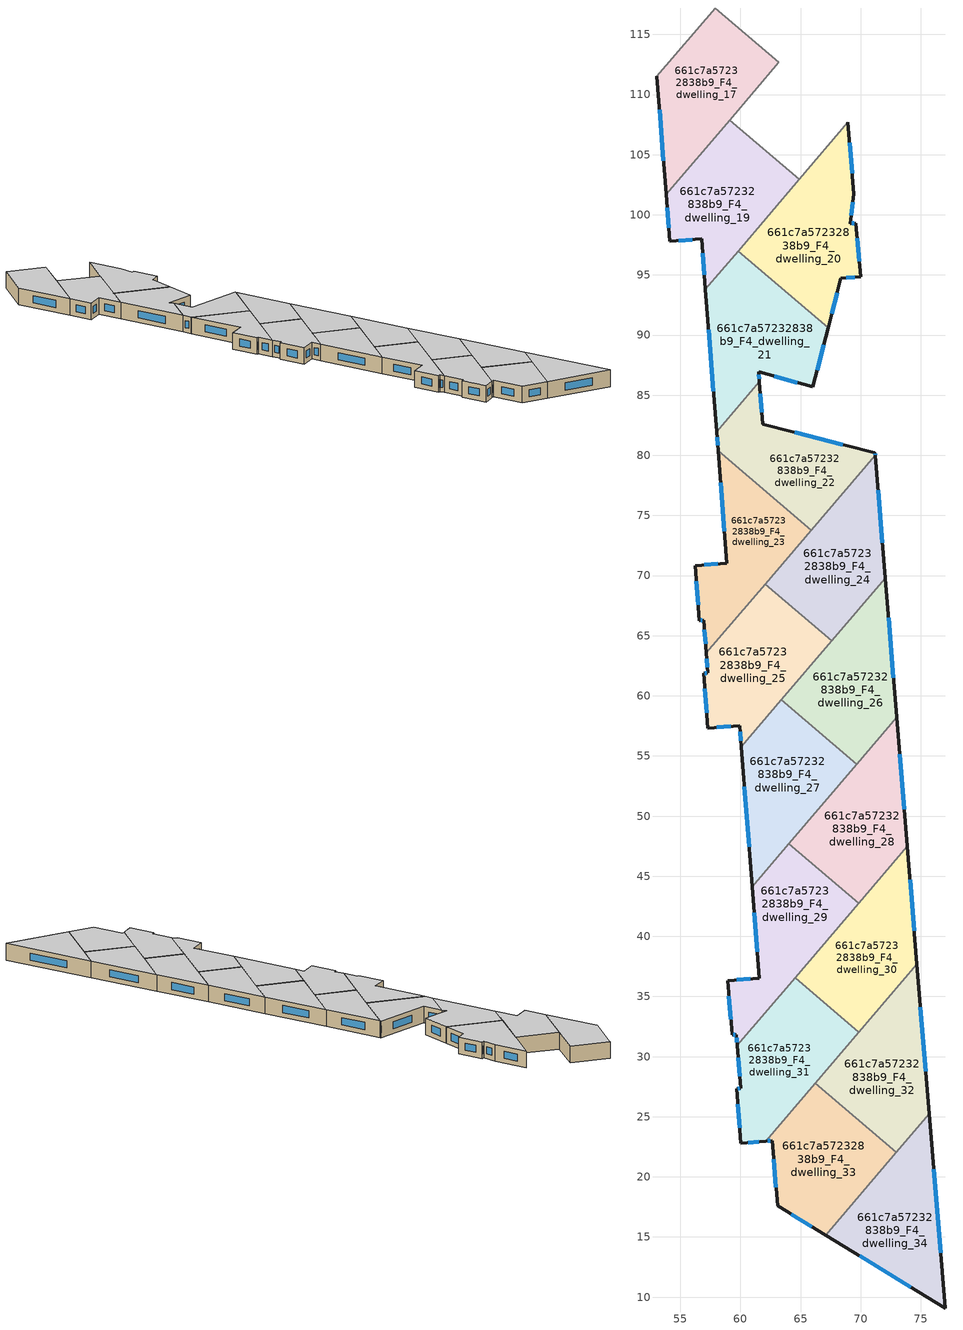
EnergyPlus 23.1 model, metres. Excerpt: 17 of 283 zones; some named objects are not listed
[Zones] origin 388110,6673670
661c7a57232838b9_F4_dwelling_17
 floor to 661c7a57232838b9_F3_dwelling_17 (EU_floor_Construction): 63.2,112.68 53.82,101.71 53.06,111.53 57.9,117.2 z12
 wall outside (EU_wall_Construction): 53.06,111.53 53.82,101.71 z12:15
 wall to 661c7a57232838b9_F4_dwelling_15 (EU_wall_Construction): 57.9,117.2 53.06,111.53 z12:15
 wall to 661c7a57232838b9_F4_dwelling_16 (EU_wall_Construction): 63.2,112.68 57.9,117.2 z12:15
 wall to 661c7a57232838b9_F4_dwelling_19 (EU_wall_Construction): 53.82,101.71 59.1,107.88 z12:15
 wall to 661c7a57232838b9_F4_dwelling_18 (EU_wall_Construction): 59.1,107.89 63.2,112.68 z12:15
 window (EU_Window_Construction): 53.28,108.72 53.6,104.51 z12.86:14.14
 ceiling to 661c7a57232838b9_F5_dwelling_17 (EU_floor_Construction): 53.82,101.71 63.2,112.68 57.9,117.2 53.06,111.53 z15
661c7a57232838b9_F4_dwelling_19
 floor to 661c7a57232838b9_F3_dwelling_19 (EU_floor_Construction): 64.89,102.94 57.1,93.82 56.77,97.99 54.13,97.79 53.82,101.71 59.1,107.88 z12
 wall outside (EU_wall_Construction): 53.82,101.71 54.13,97.79 56.77,97.99 57.1,93.82 z12:15
 wall to 661c7a57232838b9_F4_dwelling_18 (EU_wall_Construction): 64.89,102.94 59.1,107.88 z12:15
 wall to 661c7a57232838b9_F4_dwelling_21 (EU_wall_Construction): 57.1,93.82 59.8,96.99 z12:15
 wall to 661c7a57232838b9_F4_dwelling_20 (EU_wall_Construction): 59.8,96.99 64.89,102.94 z12:15
 window (EU_Window_Construction): 53.91,100.59 54.04,98.91 / 56.87,96.8 57.01,95.02 / 54.89,97.85 56.02,97.93 z12.86:14.14
 ceiling to 661c7a57232838b9_F5_dwelling_19 (EU_floor_Construction): 57.1,93.82 64.89,102.94 59.1,107.88 53.82,101.71 54.13,97.79 56.77,97.99 z15
661c7a57232838b9_F4_dwelling_20
 floor to 661c7a57232838b9_F3_dwelling_20 (EU_floor_Construction): 68.94,107.68 69.43,101.76 69.12,99.28 69.61,99.31 69.99,94.85 68.35,94.71 67.29,90.59 59.8,96.99 z12
 wall outside (EU_wall_Construction): 67.29,90.59 68.35,94.71 69.99,94.85 69.61,99.31 69.12,99.28 69.43,101.76 68.94,107.68 z12:15
 wall to 661c7a57232838b9_F4_dwelling_21 (EU_wall_Construction): 59.8,96.99 67.29,90.59 z12:15
 wall to 661c7a57232838b9_F4_dwelling_18 (EU_wall_Construction): 68.94,107.68 64.89,102.94 z12:15
 window (EU_Window_Construction): 69.21,99.99 69.34,101.05 / 69.47,99.3 69.26,99.29 / 69.88,96.13 69.72,98.04 / 68.82,94.75 69.52,94.81 / 67.59,91.77 68.05,93.54 / 69.29,103.45 69.08,105.99 z12.86:14.14
 ceiling to 661c7a57232838b9_F5_dwelling_20 (EU_floor_Construction): 67.29,90.59 68.35,94.71 69.99,94.85 69.61,99.31 69.12,99.28 69.43,101.76 68.94,107.68 59.8,96.99 z15
661c7a57232838b9_F4_dwelling_21
 floor to 661c7a57232838b9_F3_dwelling_21 (EU_floor_Construction): 67.29,90.59 66.03,85.7 61.51,86.93 61.58,86.12 58.03,81.96 57.1,93.82 59.8,96.99 z12
 wall outside (EU_wall_Construction): 57.1,93.82 58.03,81.96 / 61.58,86.12 61.51,86.93 66.03,85.7 67.29,90.59 z12:15
 wall to 661c7a57232838b9_F4_dwelling_22 (EU_wall_Construction): 58.03,81.96 61.58,86.12 z12:15
 window (EU_Window_Construction): 57.36,90.43 57.76,85.35 / 66.39,87.1 66.93,89.19 / 62.8,86.58 64.74,86.05 / 61.56,86.35 61.53,86.7 z12.86:14.14
 ceiling to 661c7a57232838b9_F5_dwelling_21 (EU_floor_Construction): 66.03,85.7 67.29,90.59 59.8,96.99 57.1,93.82 58.03,81.96 61.58,86.12 61.51,86.93 z15
661c7a57232838b9_F4_dwelling_22
 floor to 661c7a57232838b9_F3_dwelling_22 (EU_floor_Construction): 71.19,80.2 71.21,80.01 65.89,73.78 58.15,80.39 58.03,81.96 61.58,86.12 61.87,82.6 z12
 wall outside (EU_wall_Construction): 71.21,80.01 71.19,80.2 61.87,82.6 61.58,86.12 / 58.03,81.96 58.15,80.39 z12:15
 wall to 661c7a57232838b9_F4_dwelling_23 (EU_wall_Construction): 58.15,80.39 65.89,73.78 z12:15
 wall to 661c7a57232838b9_F4_dwelling_24 (EU_wall_Construction): 65.89,73.78 71.21,80.01 z12:15
 window (EU_Window_Construction): 61.79,83.6 61.66,85.11 / 68.53,80.89 64.53,81.91 / 71.21,80.07 71.2,80.15 / 58.06,81.51 58.11,80.84 z12.86:14.14
 ceiling to 661c7a57232838b9_F5_dwelling_22 (EU_floor_Construction): 65.89,73.78 71.21,80.01 71.19,80.2 61.87,82.6 61.58,86.12 58.03,81.96 58.15,80.39 z15
661c7a57232838b9_F4_dwelling_23
 floor to 661c7a57232838b9_F3_dwelling_23 (EU_floor_Construction): 65.89,73.78 57.16,63.57 56.95,66.29 56.6,66.26 56.24,70.83 58.88,71.03 58.15,80.39 z12
 wall outside (EU_wall_Construction): 58.15,80.39 58.88,71.03 56.24,70.83 56.6,66.26 56.95,66.29 57.16,63.57 z12:15
 wall to 661c7a57232838b9_F4_dwelling_25 (EU_wall_Construction): 57.16,63.57 62.06,69.3 z12:15
 wall to 661c7a57232838b9_F4_dwelling_24 (EU_wall_Construction): 62.06,69.3 65.89,73.78 z12:15
 window (EU_Window_Construction): 57.01,65.51 57.1,64.35 / 56.7,66.27 56.85,66.28 / 56.34,69.52 56.5,67.57 / 58.13,70.97 57,70.89 / 58.36,77.72 58.67,73.71 z12.86:14.14
 ceiling to 661c7a57232838b9_F5_dwelling_23 (EU_floor_Construction): 57.16,63.57 65.89,73.78 58.15,80.39 58.88,71.03 56.24,70.83 56.6,66.26 56.95,66.29 z15
661c7a57232838b9_F4_dwelling_24
 floor to 661c7a57232838b9_F3_dwelling_24 (EU_floor_Construction): 71.21,80.01 72.05,69.8 67.58,64.58 62.05,69.3 z12
 wall outside (EU_wall_Construction): 72.05,69.8 71.21,80.01 z12:15
 wall to 661c7a57232838b9_F4_dwelling_25 (EU_wall_Construction): 62.05,69.3 67.58,64.58 z12:15
 wall to 661c7a57232838b9_F4_dwelling_26 (EU_wall_Construction): 67.58,64.58 72.05,69.8 z12:15
 window (EU_Window_Construction): 71.81,72.72 71.45,77.09 z12.86:14.14
 ceiling to 661c7a57232838b9_F5_dwelling_24 (EU_floor_Construction): 67.58,64.58 72.05,69.8 71.21,80.01 62.05,69.3 z15
661c7a57232838b9_F4_dwelling_25
 floor to 661c7a57232838b9_F3_dwelling_25 (EU_floor_Construction): 67.58,64.58 60.08,55.79 59.94,57.52 57.3,57.31 56.94,61.87 57.29,61.9 57.16,63.57 62.05,69.3 z12
 wall outside (EU_wall_Construction): 57.16,63.57 57.29,61.9 56.94,61.87 57.3,57.31 59.94,57.52 60.08,55.79 z12:15
 wall to 661c7a57232838b9_F4_dwelling_27 (EU_wall_Construction): 60.08,55.79 63.39,59.66 z12:15
 wall to 661c7a57232838b9_F4_dwelling_26 (EU_wall_Construction): 63.39,59.66 67.58,64.58 z12:15
 window (EU_Window_Construction): 57.04,60.57 57.2,58.61 / 57.19,61.89 57.04,61.88 / 57.2,63.09 57.25,62.38 / 59.98,57.02 60.04,56.28 / 58.05,57.37 59.19,57.46 z12.86:14.14
 ceiling to 661c7a57232838b9_F5_dwelling_25 (EU_floor_Construction): 60.08,55.79 67.58,64.58 62.05,69.3 57.16,63.57 57.29,61.9 56.94,61.87 57.3,57.31 59.94,57.52 z15
661c7a57232838b9_F4_dwelling_26
 floor to 661c7a57232838b9_F3_dwelling_26 (EU_floor_Construction): 72.05,69.8 73,58.2 69.67,54.3 63.39,59.66 z12
 wall outside (EU_wall_Construction): 73,58.2 72.05,69.8 z12:15
 wall to 661c7a57232838b9_F4_dwelling_27 (EU_wall_Construction): 63.39,59.66 69.67,54.3 z12:15
 wall to 661c7a57232838b9_F4_dwelling_28 (EU_wall_Construction): 69.67,54.3 73,58.2 z12:15
 window (EU_Window_Construction): 72.73,61.51 72.32,66.48 z12.86:14.14
 ceiling to 661c7a57232838b9_F5_dwelling_26 (EU_floor_Construction): 69.67,54.3 73,58.2 72.05,69.8 63.39,59.66 z15
661c7a57232838b9_F4_dwelling_27
 floor to 661c7a57232838b9_F3_dwelling_27 (EU_floor_Construction): 69.67,54.3 60.99,44.14 60.08,55.79 63.39,59.66 z12
 wall outside (EU_wall_Construction): 60.08,55.79 60.99,44.14 z12:15
 wall to 661c7a57232838b9_F4_dwelling_29 (EU_wall_Construction): 60.99,44.14 64.04,47.72 z12:15
 wall to 661c7a57232838b9_F4_dwelling_28 (EU_wall_Construction): 64.04,47.72 69.67,54.3 z12:15
 window (EU_Window_Construction): 60.34,52.46 60.73,47.47 z12.86:14.14
 ceiling to 661c7a57232838b9_F5_dwelling_27 (EU_floor_Construction): 60.99,44.14 69.67,54.3 63.39,59.66 60.08,55.79 z15
661c7a57232838b9_F4_dwelling_28
 floor to 661c7a57232838b9_F3_dwelling_28 (EU_floor_Construction): 73,58.2 73.88,47.5 69.83,42.77 64.04,47.72 z12
 wall outside (EU_wall_Construction): 73.88,47.5 73,58.2 z12:15
 wall to 661c7a57232838b9_F4_dwelling_29 (EU_wall_Construction): 64.04,47.72 69.83,42.77 z12:15
 wall to 661c7a57232838b9_F4_dwelling_30 (EU_wall_Construction): 69.83,42.77 73.88,47.5 z12:15
 window (EU_Window_Construction): 73.63,50.56 73.25,55.14 z12.86:14.14
 ceiling to 661c7a57232838b9_F5_dwelling_28 (EU_floor_Construction): 69.83,42.77 73.88,47.5 73,58.2 64.04,47.72 z15
661c7a57232838b9_F4_dwelling_29
 floor to 661c7a57232838b9_F3_dwelling_29 (EU_floor_Construction): 69.83,42.77 59.74,30.95 59.66,31.83 59.32,31.8 58.94,36.32 61.58,36.54 60.99,44.14 64.04,47.72 z12
 wall outside (EU_wall_Construction): 60.99,44.14 61.58,36.54 58.94,36.32 59.32,31.8 59.66,31.83 59.74,30.95 z12:15
 wall to 661c7a57232838b9_F4_dwelling_31 (EU_wall_Construction): 59.74,30.95 64.54,36.58 z12:15
 wall to 661c7a57232838b9_F4_dwelling_30 (EU_wall_Construction): 64.54,36.58 69.83,42.77 z12:15
 window (EU_Window_Construction): 59.68,31.58 59.72,31.2 / 59.41,31.81 59.56,31.82 / 59.05,35.03 59.21,33.09 / 60.83,36.47 59.7,36.38 / 61.16,41.97 61.41,38.71 z12.86:14.14
 ceiling to 661c7a57232838b9_F5_dwelling_29 (EU_floor_Construction): 61.58,36.54 58.94,36.32 59.32,31.8 59.66,31.83 59.74,30.95 69.83,42.77 64.04,47.72 60.99,44.14 z15
661c7a57232838b9_F4_dwelling_30
 floor to 661c7a57232838b9_F3_dwelling_30 (EU_floor_Construction): 73.88,47.5 74.68,37.67 69.86,32.03 64.54,36.58 z12
 wall outside (EU_wall_Construction): 74.68,37.67 73.88,47.5 z12:15
 wall to 661c7a57232838b9_F4_dwelling_31 (EU_wall_Construction): 64.54,36.58 69.86,32.03 z12:15
 wall to 661c7a57232838b9_F4_dwelling_32 (EU_wall_Construction): 69.86,32.03 74.68,37.67 z12:15
 window (EU_Window_Construction): 74.45,40.48 74.11,44.69 z12.86:14.14
 ceiling to 661c7a57232838b9_F5_dwelling_30 (EU_floor_Construction): 69.86,32.03 74.68,37.67 73.88,47.5 64.54,36.58 z15
661c7a57232838b9_F4_dwelling_31
 floor to 661c7a57232838b9_F3_dwelling_31 (EU_floor_Construction): 69.86,32.03 62.13,22.98 60.05,22.81 59.68,27.33 60.03,27.36 59.74,30.95 64.54,36.58 z12
 wall outside (EU_wall_Construction): 59.74,30.95 60.03,27.36 59.68,27.33 60.05,22.81 62.13,22.98 z12:15
 wall to 661c7a57232838b9_F4_dwelling_33 (EU_wall_Construction): 62.13,22.98 66.23,27.78 z12:15
 wall to 661c7a57232838b9_F4_dwelling_32 (EU_wall_Construction): 66.23,27.78 69.86,32.03 z12:15
 window (EU_Window_Construction): 59.93,27.35 59.78,27.34 / 59.82,29.92 59.95,28.39 / 60.65,22.86 61.53,22.93 / 59.79,26.04 59.95,24.1 z12.86:14.14
 ceiling to 661c7a57232838b9_F5_dwelling_31 (EU_floor_Construction): 62.13,22.98 69.86,32.03 64.54,36.58 59.74,30.95 60.03,27.36 59.68,27.33 60.05,22.81 z15
661c7a57232838b9_F4_dwelling_32
 floor to 661c7a57232838b9_F3_dwelling_32 (EU_floor_Construction): 74.68,37.67 75.7,25.24 72.97,22.03 66.23,27.78 z12
 wall outside (EU_wall_Construction): 75.7,25.24 74.68,37.67 z12:15
 wall to 661c7a57232838b9_F4_dwelling_33 (EU_wall_Construction): 66.23,27.78 72.97,22.03 z12:15
 wall to 661c7a57232838b9_F4_dwelling_34 (EU_wall_Construction): 72.97,22.03 75.7,25.24 z12:15
 window (EU_Window_Construction): 75.41,28.79 74.97,34.12 z12.86:14.14
 ceiling to 661c7a57232838b9_F5_dwelling_32 (EU_floor_Construction): 72.97,22.03 75.7,25.24 74.68,37.67 66.23,27.78 z15
661c7a57232838b9_F4_dwelling_33
 floor to 661c7a57232838b9_F3_dwelling_33 (EU_floor_Construction): 72.97,22.03 67.09,15.16 63.09,17.59 62.64,23.02 62.13,22.98 66.23,27.78 z12
 wall outside (EU_wall_Construction): 62.13,22.98 62.64,23.02 63.09,17.59 67.09,15.16 z12:15
 wall to 661c7a57232838b9_F4_dwelling_34 (EU_wall_Construction): 67.09,15.16 72.96,22.03 z12:15
 window (EU_Window_Construction): 62.28,22.99 62.5,23.01 / 64.23,16.9 65.94,15.85 / 62.77,21.47 62.96,19.14 z12.86:14.14
 ceiling to 661c7a57232838b9_F5_dwelling_33 (EU_floor_Construction): 67.09,15.16 72.97,22.03 66.23,27.78 62.13,22.98 62.64,23.02 63.09,17.59 z15
661c7a57232838b9_F4_dwelling_34
 floor to 661c7a57232838b9_F3_dwelling_34 (EU_floor_Construction): 75.7,25.24 77.03,9.09 67.09,15.16 z12
 wall outside (EU_wall_Construction): 67.09,15.16 77.03,9.09 75.7,25.24 z12:15
 window (EU_Window_Construction): 76.65,13.71 76.08,20.63 / 69.93,13.42 74.19,10.83 z12.86:14.14
 ceiling to 661c7a57232838b9_F5_dwelling_34 (EU_floor_Construction): 77.03,9.09 75.7,25.24 67.09,15.16 z15
[Building]
EU S2 Campaign: North Axis=0; Terrain=City; Solar Distribution=FullExterior
[Site:Location]
Helsinki-Vantaa.AP: Latitude=60.317; Longitude=24.963; Time Zone=2; Elevation=54.6
[SizingPeriod:WeatherFileDays]
AnnualSizingPeriod: Begin Month=1; Begin Day of Month=1; End Month=12; End Day of Month=31; Day of Week for Start Day=Monday; Use Weather File Daylight Saving Period=No; Use Weather File Rain and Snow Indicators=No
[MATERIAL]
EU_InternalMass_Material: Roughness=MediumRough; Thickness=0.1; Conductivity=1; Density=1800; Specific Heat=900; Thermal Absorptance=0.9; Solar Absorptance=0.7; Visible Absorptance=0.7
[MATERIAL:NOMASS] Roughness=MediumRough; Thermal Absorptance=0.9; Solar Absorptance=0.7; Visible Absorptance=0.7
Name | Thermal Resistance
EU_wall_NoMass | 5.91765
EU_floor_NoMass | 6.2875
[WINDOWMATERIAL:SIMPLEGLAZINGSYSTEM]
EU_Window_SimpleGlazing: UFactor=0.994035; Solar Heat Gain Coefficient=0.7; Visible Transmittance=0.7
[CONSTRUCTION]
EU_wall_Construction: EU_wall_NoMass
EU_floor_Construction: EU_floor_NoMass
EU_Window_Construction: EU_Window_SimpleGlazing
EU_InternalMass_Construction: EU_InternalMass_Material
[ZONE] Type=1; Multiplier=1; Ceiling Height=autocalculate; Floor Area=autocalculate; Part of Total Floor Area=Yes
Name | Volume
661c7a57232838b9_F4_dwelling_17; 661c7a57232838b9_F4_dwelling_30 | 228.66
661c7a57232838b9_F4_dwelling_19 | 228.667
661c7a57232838b9_F4_dwelling_20 | 254.632
661c7a57232838b9_F4_dwelling_21 | 254.65
661c7a57232838b9_F4_dwelling_22 | 202.688
661c7a57232838b9_F4_dwelling_23 | 202.687
661c7a57232838b9_F4_dwelling_24 | 228.665
661c7a57232838b9_F4_dwelling_25 | 228.644
661c7a57232838b9_F4_dwelling_26 | 228.668
661c7a57232838b9_F4_dwelling_27 | 228.65
661c7a57232838b9_F4_dwelling_28; 661c7a57232838b9_F4_dwelling_34 | 228.672
661c7a57232838b9_F4_dwelling_29 | 228.681
661c7a57232838b9_F4_dwelling_31 | 228.628
661c7a57232838b9_F4_dwelling_32 | 228.674
661c7a57232838b9_F4_dwelling_33 | 228.654
[INTERNALMASS] Construction=EU_InternalMass_Construction
Name | Zone or ZoneList | Surface Area
661c7a57232838b9_F4_dwelling_17_EU_InternalMass | 661c7a57232838b9_F4_dwelling_17 | 76.221
661c7a57232838b9_F4_dwelling_19_EU_InternalMass | 661c7a57232838b9_F4_dwelling_19 | 76.2228
661c7a57232838b9_F4_dwelling_20_EU_InternalMass | 661c7a57232838b9_F4_dwelling_20 | 84.8793
661c7a57232838b9_F4_dwelling_21_EU_InternalMass | 661c7a57232838b9_F4_dwelling_21 | 84.8827
661c7a57232838b9_F4_dwelling_22_EU_InternalMass | 661c7a57232838b9_F4_dwelling_22 | 67.561
661c7a57232838b9_F4_dwelling_23_EU_InternalMass | 661c7a57232838b9_F4_dwelling_23 | 67.5632
661c7a57232838b9_F4_dwelling_24_EU_InternalMass | 661c7a57232838b9_F4_dwelling_24 | 76.2218
661c7a57232838b9_F4_dwelling_25_EU_InternalMass | 661c7a57232838b9_F4_dwelling_25 | 76.2144
661c7a57232838b9_F4_dwelling_26_EU_InternalMass | 661c7a57232838b9_F4_dwelling_26 | 76.2258
661c7a57232838b9_F4_dwelling_27_EU_InternalMass | 661c7a57232838b9_F4_dwelling_27 | 76.2132
661c7a57232838b9_F4_dwelling_28_EU_InternalMass | 661c7a57232838b9_F4_dwelling_28 | 76.2198
661c7a57232838b9_F4_dwelling_29_EU_InternalMass | 661c7a57232838b9_F4_dwelling_29 | 76.2285
661c7a57232838b9_F4_dwelling_30_EU_InternalMass | 661c7a57232838b9_F4_dwelling_30 | 76.2175
661c7a57232838b9_F4_dwelling_31_EU_InternalMass | 661c7a57232838b9_F4_dwelling_31 | 76.2077
661c7a57232838b9_F4_dwelling_32_EU_InternalMass | 661c7a57232838b9_F4_dwelling_32 | 76.2223
661c7a57232838b9_F4_dwelling_33_EU_InternalMass | 661c7a57232838b9_F4_dwelling_33 | 76.2184
661c7a57232838b9_F4_dwelling_34_EU_InternalMass | 661c7a57232838b9_F4_dwelling_34 | 76.224
[OTHEREQUIPMENT] Fuel Type=Electricity; Design Level Calculation Method=Watts/Area; Power per Zone Floor Area=1; Fraction Latent=0; Fraction Radiant=0; Fraction Lost=0; Carbon Dioxide Generation Rate=0; EndUse Subcategory=EU_Step8_InternalGains
Name | Zone or ZoneList or Space or SpaceList | Schedule
EU_Step8_InternalGain_661c7a57232838b9_F4_dwelling_17_f000 | 661c7a57232838b9_F4_dwelling_17 | EU_Step8_GainSchedule_661c7a57232838b9_F4_dwelling_17_f000
EU_Step8_InternalGain_661c7a57232838b9_F4_dwelling_19_f000 | 661c7a57232838b9_F4_dwelling_19 | EU_Step8_GainSchedule_661c7a57232838b9_F4_dwelling_19_f000
EU_Step8_InternalGain_661c7a57232838b9_F4_dwelling_20_f000 | 661c7a57232838b9_F4_dwelling_20 | EU_Step8_GainSchedule_661c7a57232838b9_F4_dwelling_20_f000
EU_Step8_InternalGain_661c7a57232838b9_F4_dwelling_21_f000 | 661c7a57232838b9_F4_dwelling_21 | EU_Step8_GainSchedule_661c7a57232838b9_F4_dwelling_21_f000
EU_Step8_InternalGain_661c7a57232838b9_F4_dwelling_22_f000 | 661c7a57232838b9_F4_dwelling_22 | EU_Step8_GainSchedule_661c7a57232838b9_F4_dwelling_22_f000
EU_Step8_InternalGain_661c7a57232838b9_F4_dwelling_23_f000 | 661c7a57232838b9_F4_dwelling_23 | EU_Step8_GainSchedule_661c7a57232838b9_F4_dwelling_23_f000
EU_Step8_InternalGain_661c7a57232838b9_F4_dwelling_24_f000 | 661c7a57232838b9_F4_dwelling_24 | EU_Step8_GainSchedule_661c7a57232838b9_F4_dwelling_24_f000
EU_Step8_InternalGain_661c7a57232838b9_F4_dwelling_25_f000 | 661c7a57232838b9_F4_dwelling_25 | EU_Step8_GainSchedule_661c7a57232838b9_F4_dwelling_25_f000
EU_Step8_InternalGain_661c7a57232838b9_F4_dwelling_26_f000 | 661c7a57232838b9_F4_dwelling_26 | EU_Step8_GainSchedule_661c7a57232838b9_F4_dwelling_26_f000
EU_Step8_InternalGain_661c7a57232838b9_F4_dwelling_27_f000 | 661c7a57232838b9_F4_dwelling_27 | EU_Step8_GainSchedule_661c7a57232838b9_F4_dwelling_27_f000
EU_Step8_InternalGain_661c7a57232838b9_F4_dwelling_28_f000 | 661c7a57232838b9_F4_dwelling_28 | EU_Step8_GainSchedule_661c7a57232838b9_F4_dwelling_28_f000
EU_Step8_InternalGain_661c7a57232838b9_F4_dwelling_29_f000 | 661c7a57232838b9_F4_dwelling_29 | EU_Step8_GainSchedule_661c7a57232838b9_F4_dwelling_29_f000
EU_Step8_InternalGain_661c7a57232838b9_F4_dwelling_30_f000 | 661c7a57232838b9_F4_dwelling_30 | EU_Step8_GainSchedule_661c7a57232838b9_F4_dwelling_30_f000
EU_Step8_InternalGain_661c7a57232838b9_F4_dwelling_31_f000 | 661c7a57232838b9_F4_dwelling_31 | EU_Step8_GainSchedule_661c7a57232838b9_F4_dwelling_31_f000
EU_Step8_InternalGain_661c7a57232838b9_F4_dwelling_32_f000 | 661c7a57232838b9_F4_dwelling_32 | EU_Step8_GainSchedule_661c7a57232838b9_F4_dwelling_32_f000
EU_Step8_InternalGain_661c7a57232838b9_F4_dwelling_33_f000 | 661c7a57232838b9_F4_dwelling_33 | EU_Step8_GainSchedule_661c7a57232838b9_F4_dwelling_33_f000
EU_Step8_InternalGain_661c7a57232838b9_F4_dwelling_34_f000 | 661c7a57232838b9_F4_dwelling_34 | EU_Step8_GainSchedule_661c7a57232838b9_F4_dwelling_34_f000
[ZONEVENTILATION:DESIGNFLOWRATE] Schedule=EU_AlwaysOn; Design Flow Rate Calculation Method=AirChanges/Hour; Air Changes per Hour=0.596421; Ventilation Type=Natural; Fan Pressure Rise=0; Fan Total Efficiency=1; Constant Term Coefficient=1; Temperature Term Coefficient=0; Velocity Term Coefficient=0; Velocity Squared Term Coefficient=0; Minimum Indoor Temperature=-100; Maximum Indoor Temperature=100; Delta Temperature=-100; Minimum Outdoor Temperature=-100; Maximum Outdoor Temperature=100; Maximum Wind Speed=40
Name | Zone or ZoneList or Space or SpaceList
EU_ConstantAir_661c7a57232838b9_F4_dwelling_17 | 661c7a57232838b9_F4_dwelling_17
EU_ConstantAir_661c7a57232838b9_F4_dwelling_19 | 661c7a57232838b9_F4_dwelling_19
EU_ConstantAir_661c7a57232838b9_F4_dwelling_20 | 661c7a57232838b9_F4_dwelling_20
EU_ConstantAir_661c7a57232838b9_F4_dwelling_21 | 661c7a57232838b9_F4_dwelling_21
EU_ConstantAir_661c7a57232838b9_F4_dwelling_22 | 661c7a57232838b9_F4_dwelling_22
EU_ConstantAir_661c7a57232838b9_F4_dwelling_23 | 661c7a57232838b9_F4_dwelling_23
EU_ConstantAir_661c7a57232838b9_F4_dwelling_24 | 661c7a57232838b9_F4_dwelling_24
EU_ConstantAir_661c7a57232838b9_F4_dwelling_25 | 661c7a57232838b9_F4_dwelling_25
EU_ConstantAir_661c7a57232838b9_F4_dwelling_26 | 661c7a57232838b9_F4_dwelling_26
EU_ConstantAir_661c7a57232838b9_F4_dwelling_27 | 661c7a57232838b9_F4_dwelling_27
EU_ConstantAir_661c7a57232838b9_F4_dwelling_28 | 661c7a57232838b9_F4_dwelling_28
EU_ConstantAir_661c7a57232838b9_F4_dwelling_29 | 661c7a57232838b9_F4_dwelling_29
EU_ConstantAir_661c7a57232838b9_F4_dwelling_30 | 661c7a57232838b9_F4_dwelling_30
EU_ConstantAir_661c7a57232838b9_F4_dwelling_31 | 661c7a57232838b9_F4_dwelling_31
EU_ConstantAir_661c7a57232838b9_F4_dwelling_32 | 661c7a57232838b9_F4_dwelling_32
EU_ConstantAir_661c7a57232838b9_F4_dwelling_33 | 661c7a57232838b9_F4_dwelling_33
EU_ConstantAir_661c7a57232838b9_F4_dwelling_34 | 661c7a57232838b9_F4_dwelling_34
[HVACTEMPLATE:ZONE:IDEALLOADSAIRSYSTEM] System Availability Schedule=EU_AlwaysOn; Maximum Heating Supply Air Temperature=50; Minimum Cooling Supply Air Temperature=13; Maximum Heating Supply Air Humidity Ratio=0.0156; Minimum Cooling Supply Air Humidity Ratio=0.0077; Heating Limit=NoLimit; Cooling Limit=NoLimit; Heating Availability Schedule=EU_AlwaysOn; Cooling Availability Schedule=EU_CoolingOff; Dehumidification Control Type=ConstantSensibleHeatRatio; Cooling Sensible Heat Ratio=0.7; Dehumidification Setpoint=60; Humidification Control Type=None; Humidification Setpoint=30; Outdoor Air Method=None; Outdoor Air Flow Rate per Person=0.00944; Outdoor Air Flow Rate per Zone Floor Area=0; Outdoor Air Flow Rate per Zone=0; Demand Controlled Ventilation Type=None; Outdoor Air Economizer Type=NoEconomizer; Heat Recovery Type=None; Sensible Heat Recovery Effectiveness=0.7; Latent Heat Recovery Effectiveness=0.65
Name | Template Thermostat
661c7a57232838b9_F4_dwelling_17 | EU_HeatOnly_661c7a57232838b9_F4_dwelling_17
661c7a57232838b9_F4_dwelling_19 | EU_HeatOnly_661c7a57232838b9_F4_dwelling_19
661c7a57232838b9_F4_dwelling_20 | EU_HeatOnly_661c7a57232838b9_F4_dwelling_20
661c7a57232838b9_F4_dwelling_21 | EU_HeatOnly_661c7a57232838b9_F4_dwelling_21
661c7a57232838b9_F4_dwelling_22 | EU_HeatOnly_661c7a57232838b9_F4_dwelling_22
661c7a57232838b9_F4_dwelling_23 | EU_HeatOnly_661c7a57232838b9_F4_dwelling_23
661c7a57232838b9_F4_dwelling_24 | EU_HeatOnly_661c7a57232838b9_F4_dwelling_24
661c7a57232838b9_F4_dwelling_25 | EU_HeatOnly_661c7a57232838b9_F4_dwelling_25
661c7a57232838b9_F4_dwelling_26 | EU_HeatOnly_661c7a57232838b9_F4_dwelling_26
661c7a57232838b9_F4_dwelling_27 | EU_HeatOnly_661c7a57232838b9_F4_dwelling_27
661c7a57232838b9_F4_dwelling_28 | EU_HeatOnly_661c7a57232838b9_F4_dwelling_28
661c7a57232838b9_F4_dwelling_29 | EU_HeatOnly_661c7a57232838b9_F4_dwelling_29
661c7a57232838b9_F4_dwelling_30 | EU_HeatOnly_661c7a57232838b9_F4_dwelling_30
661c7a57232838b9_F4_dwelling_31 | EU_HeatOnly_661c7a57232838b9_F4_dwelling_31
661c7a57232838b9_F4_dwelling_32 | EU_HeatOnly_661c7a57232838b9_F4_dwelling_32
661c7a57232838b9_F4_dwelling_33 | EU_HeatOnly_661c7a57232838b9_F4_dwelling_33
661c7a57232838b9_F4_dwelling_34 | EU_HeatOnly_661c7a57232838b9_F4_dwelling_34
[SIZING:ZONE] Zone Cooling Design Supply Air Temperature Input Method=SupplyAirTemperature; Zone Cooling Design Supply Air Temperature=13; Zone Heating Design Supply Air Temperature Input Method=SupplyAirTemperature; Zone Heating Design Supply Air Temperature=50; Zone Cooling Design Supply Air Humidity Ratio=0.008; Zone Heating Design Supply Air Humidity Ratio=0.008; Cooling Design Air Flow Method=DesignDay; Cooling Design Air Flow Rate=0; Cooling Minimum Air Flow per Zone Floor Area=0.000762; Cooling Minimum Air Flow=0; Cooling Minimum Air Flow Fraction=0.2; Heating Design Air Flow Method=DesignDay; Heating Design Air Flow Rate=0; Heating Maximum Air Flow per Zone Floor Area=0.002032; Heating Maximum Air Flow=0.141576; Heating Maximum Air Flow Fraction=0.3; Account for Dedicated Outdoor Air System=No; Dedicated Outdoor Air System Control Strategy=NeutralSupplyAir; Dedicated Outdoor Air Low Setpoint Temperature for Design=autosize; Dedicated Outdoor Air High Setpoint Temperature for Design=autosize; Zone Load Sizing Method=Sensible Load Only No Latent Load; Zone Latent Cooling Design Supply Air Humidity Ratio Input Method=HumidityRatioDifference; Zone Cooling Design Supply Air Humidity Ratio Difference=0.005; Zone Latent Heating Design Supply Air Humidity Ratio Input Method=HumidityRatioDifference; Zone Humidification Design Supply Air Humidity Ratio Difference=0.005
661c7a57232838b9_F4_dwelling_17; 661c7a57232838b9_F4_dwelling_19; 661c7a57232838b9_F4_dwelling_20; 661c7a57232838b9_F4_dwelling_21; 661c7a57232838b9_F4_dwelling_22; 661c7a57232838b9_F4_dwelling_23; 661c7a57232838b9_F4_dwelling_24; 661c7a57232838b9_F4_dwelling_25; 661c7a57232838b9_F4_dwelling_26; 661c7a57232838b9_F4_dwelling_27; 661c7a57232838b9_F4_dwelling_28; 661c7a57232838b9_F4_dwelling_29; 661c7a57232838b9_F4_dwelling_30; 661c7a57232838b9_F4_dwelling_31; 661c7a57232838b9_F4_dwelling_32; 661c7a57232838b9_F4_dwelling_33; 661c7a57232838b9_F4_dwelling_34
[SCHEDULE:CONSTANT]
Name | Hourly Value
EU_AlwaysOn | 1
EU_CoolingOff | 0
[SCHEDULE:FILE] Column Number=1; Rows to Skip at Top=0; Number of Hours of Data=8760; Column Separator=Comma; Interpolate to Timestep=No; Minutes per Item=60; Adjust Schedule for Daylight Savings=Yes
Name | File
EU_Step8_GainSchedule_661c7a57232838b9_F4_dwelling_17_f000 | ../../schedules/661c7a57232838b9/661c7a57232838b9_F4_dwelling_17_f000_gain.csv
EU_Step8_GainSchedule_661c7a57232838b9_F4_dwelling_19_f000 | ../../schedules/661c7a57232838b9/661c7a57232838b9_F4_dwelling_19_f000_gain.csv
EU_Step8_GainSchedule_661c7a57232838b9_F4_dwelling_20_f000 | ../../schedules/661c7a57232838b9/661c7a57232838b9_F4_dwelling_20_f000_gain.csv
EU_Step8_GainSchedule_661c7a57232838b9_F4_dwelling_21_f000 | ../../schedules/661c7a57232838b9/661c7a57232838b9_F4_dwelling_21_f000_gain.csv
EU_Step8_GainSchedule_661c7a57232838b9_F4_dwelling_22_f000 | ../../schedules/661c7a57232838b9/661c7a57232838b9_F4_dwelling_22_f000_gain.csv
EU_Step8_GainSchedule_661c7a57232838b9_F4_dwelling_23_f000 | ../../schedules/661c7a57232838b9/661c7a57232838b9_F4_dwelling_23_f000_gain.csv
EU_Step8_GainSchedule_661c7a57232838b9_F4_dwelling_24_f000 | ../../schedules/661c7a57232838b9/661c7a57232838b9_F4_dwelling_24_f000_gain.csv
EU_Step8_GainSchedule_661c7a57232838b9_F4_dwelling_25_f000 | ../../schedules/661c7a57232838b9/661c7a57232838b9_F4_dwelling_25_f000_gain.csv
EU_Step8_GainSchedule_661c7a57232838b9_F4_dwelling_26_f000 | ../../schedules/661c7a57232838b9/661c7a57232838b9_F4_dwelling_26_f000_gain.csv
EU_Step8_GainSchedule_661c7a57232838b9_F4_dwelling_27_f000 | ../../schedules/661c7a57232838b9/661c7a57232838b9_F4_dwelling_27_f000_gain.csv
EU_Step8_GainSchedule_661c7a57232838b9_F4_dwelling_28_f000 | ../../schedules/661c7a57232838b9/661c7a57232838b9_F4_dwelling_28_f000_gain.csv
EU_Step8_GainSchedule_661c7a57232838b9_F4_dwelling_29_f000 | ../../schedules/661c7a57232838b9/661c7a57232838b9_F4_dwelling_29_f000_gain.csv
EU_Step8_GainSchedule_661c7a57232838b9_F4_dwelling_30_f000 | ../../schedules/661c7a57232838b9/661c7a57232838b9_F4_dwelling_30_f000_gain.csv
EU_Step8_GainSchedule_661c7a57232838b9_F4_dwelling_31_f000 | ../../schedules/661c7a57232838b9/661c7a57232838b9_F4_dwelling_31_f000_gain.csv
EU_Step8_GainSchedule_661c7a57232838b9_F4_dwelling_32_f000 | ../../schedules/661c7a57232838b9/661c7a57232838b9_F4_dwelling_32_f000_gain.csv
EU_Step8_GainSchedule_661c7a57232838b9_F4_dwelling_33_f000 | ../../schedules/661c7a57232838b9/661c7a57232838b9_F4_dwelling_33_f000_gain.csv
EU_Step8_GainSchedule_661c7a57232838b9_F4_dwelling_34_f000 | ../../schedules/661c7a57232838b9/661c7a57232838b9_F4_dwelling_34_f000_gain.csv
